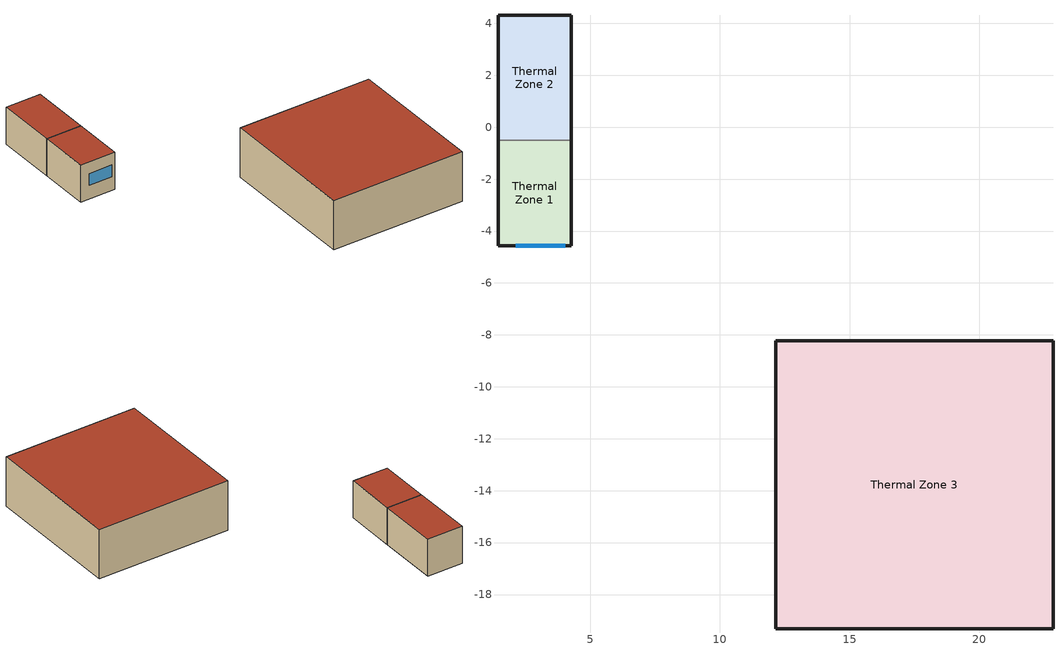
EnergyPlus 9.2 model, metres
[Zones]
Thermal Zone 1
 floor adiabatic (ASHRAE 189.1-2009 ExtRoof IEAD ClimateZone 4): 4.28,-0.5 4.28,-4.57 1.45,-4.57 1.45,-0.5 z0
 wall outside (ASHRAE 189.1-2009 ExtWall Mass ClimateZone 5): 1.45,-0.5 1.45,-4.57 4.28,-4.57 4.28,-0.5 z0:3
 wall to Thermal Zone 2 (Interior Wall): 4.28,-0.5 1.45,-0.5 z0:3
 window (ASHRAE 189.1-2009 ExtWindow ClimateZone 4-5): 2.14,-4.57 4.04,-4.57 z1.11:2.08
 roof outside (ASHRAE 189.1-2009 ExtRoof IEAD ClimateZone 2-5): 4.28,-4.57 4.28,-0.5 1.45,-0.5 1.45,-4.57 z3
Thermal Zone 2
 floor adiabatic (ASHRAE 189.1-2009 ExtRoof IEAD ClimateZone 3): 4.28,4.32 4.28,-0.5 1.45,-0.5 1.45,4.32 z0
 wall outside (ASHRAE 189.1-2009 ExtWall Mass ClimateZone 5): 4.28,-0.5 4.28,4.32 1.45,4.32 1.45,-0.5 z0:3
 roof outside (ASHRAE 189.1-2009 ExtRoof IEAD ClimateZone 2-5): 4.28,-0.5 4.28,4.32 1.45,4.32 1.45,-0.5 z3
Thermal Zone 3
 floor ground (ExtSlabCarpet 4in ClimateZone 1-8): 22.83,-8.22 22.83,-19.32 12.15,-19.32 12.15,-8.22 z0
 wall outside (ASHRAE 189.1-2009 ExtWall Mass ClimateZone 5): 22.83,-19.32 22.83,-8.22 12.15,-8.22 12.15,-19.32 22.83,-19.32 z0:4
 roof outside (ASHRAE 189.1-2009 ExtRoof IEAD ClimateZone 2-5): 22.83,-19.32 22.83,-8.22 12.15,-8.22 12.15,-19.32 z4
[Building]
Building 1
[Site:Location]
Cuernavaca Matamoros Intl AP: Latitude {deg}=18.835; Longitude {deg}=-99.262; Time Zone {hr}=-6; Elevation {m}=1303.6
[Material] Thermal Absorptance=0.9
Name | Roughness | Thickness {m} | Conductivity {W/m-K} | Density {kg/m3} | Specific Heat {J/kg-K} | Solar Absorptance | Visible Absorptance
1/2IN Gypsum | Smooth | 0.0127 | 0.16 | 784.9 | 830 | 0.4 | 0.4
1IN Stucco | Smooth | 0.0253 | 0.6918 | 1858 | 837 | 0.92 | 0.92
8IN Concrete HW | MediumRough | 0.2033 | 1.7296 | 2243 | 837 | 0.65 | 0.65
G01a 19mm gypsum board | MediumSmooth | 0.019 | 0.16 | 800 | 1090 | 0.4 | 0.4
MAT-CC05 4 HW CONCRETE | Rough | 0.1016 | 1.311 | 2240 | 836.8 | 0.85 | 0.85
Metal Decking | MediumSmooth | 0.0015 | 45.006 | 7680 | 418.4 | 0.6 | 0.6
Roof Insulation [18] | MediumRough | 0.1693 | 0.049 | 265 | 836.8 | 0.7 | 0.7
Roof Insulation [21] | MediumRough | 0.2105 | 0.049 | 265 | 836.8 | 0.7 | 0.7
Roof Membrane | VeryRough | 0.0095 | 0.16 | 1121.29 | 1460 | 0.7 | 0.7
Wall Insulation [40] | MediumRough | 0.0794 | 0.0432 | 91 | 837 | 0.5 | 0.5
[Material:AirGap]
F04 Wall air space resistance: Thermal Resistance {m2-K/W}=0.15
[Material:NoMass]
CP02 CARPET PAD: Roughness=Smooth; Thermal Resistance {m2-K/W}=0.1; Thermal Absorptance=0.9; Solar Absorptance=0.8; Visible Absorptance=0.8
[WindowMaterial:Glazing]
Theoretical Glass [207]: Optical Data Type=SpectralAverage; Thickness {m}=0.003; Solar Transmittance at Normal Incidence=0.3311; Front Side Solar Reflectance at Normal Incidence=0.6189; Back Side Solar Reflectance at Normal Incidence=0; Visible Transmittance at Normal Incidence=0.44; Front Side Visible Reflectance at Normal Incidence=0.51; Back Side Visible Reflectance at Normal Incidence=0; Infrared Transmittance at Normal Incidence=0; Front Side Infrared Hemispherical Emissivity=0.9; Back Side Infrared Hemispherical Emissivity=0.9; Conductivity {W/m-K}=0.0133; Dirt Correction Factor for Solar and Visible Transmittance=1; Solar Diffusing=No
[Construction]
ASHRAE 189.1-2009 ExtRoof IEAD ClimateZone 2-5: Roof Membrane, Roof Insulation [21], Metal Decking
ASHRAE 189.1-2009 ExtRoof IEAD ClimateZone 3; ASHRAE 189.1-2009 ExtRoof IEAD ClimateZone 4: Roof Membrane, Roof Insulation [18], Metal Decking
ASHRAE 189.1-2009 ExtWall Mass ClimateZone 5: 1IN Stucco, 8IN Concrete HW, Wall Insulation [40], 1/2IN Gypsum
ASHRAE 189.1-2009 ExtWindow ClimateZone 4-5: Theoretical Glass [207]
ExtSlabCarpet 4in ClimateZone 1-8: MAT-CC05 4 HW CONCRETE, CP02 CARPET PAD
Interior Wall: G01a 19mm gypsum board, F04 Wall air space resistance, G01a 19mm gypsum board
[Zone]
Thermal Zone 1; Thermal Zone 2; Thermal Zone 3
